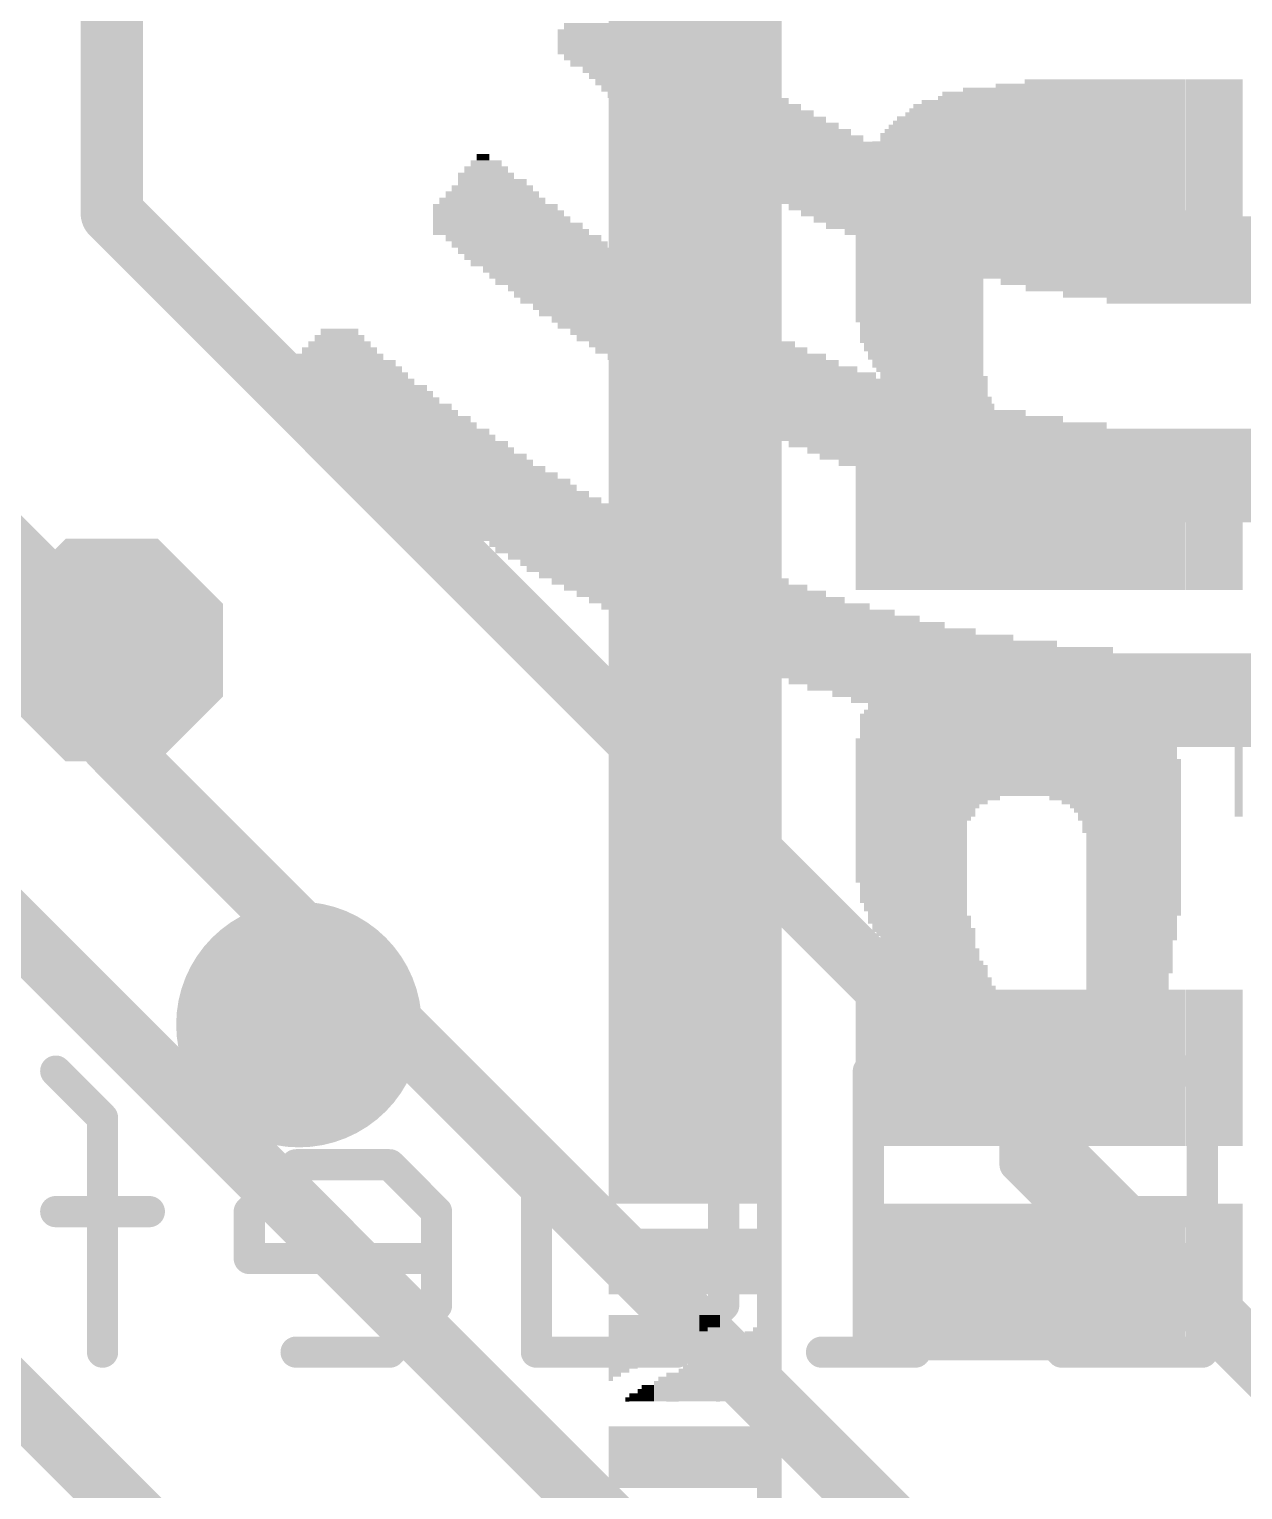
# Model space of a CAD drawing. Extents: x -8.4 to 31.7, y -7.2 to 47.3.
# Drawn here: x 6.27 to 11.21, y 21.22 to 27.17 of the extents above; entities that cross this region are included whole.
import ezdxf

# ---------------------------------------------------------------- set-up
doc = ezdxf.new("R2010")
doc.units = 0
for name, color, linetype in [('1', 12, 'CONTINUOUS'), ('16', 132, 'CONTINUOUS'), ('18', 110, 'CONTINUOUS'), ('21', 4, 'CONTINUOUS'), ('22', 6, 'CONTINUOUS')]:
    doc.layers.add(name, color=color, linetype=linetype)

# ---------------------------------------------------------------- blocks, each defined once
blk = doc.blocks.new('PIE')
at = {"const_width": 0.5}
blk.add_lwpolyline([(0, -0.25, 1), (0, 0.25, 1), (0, -0.25)], format="xyb", dxfattribs=at)
blk = doc.blocks.new('RECT')
blk.add_solid([(-0.5, -0.5), (0.5, -0.5), (-0.5, 0.5), (0.5, 0.5)])
blk = doc.blocks.new('OCTAGONV')
at = {"const_width": 0.5}
blk.add_lwpolyline([(-0.25, -0.1036), (-0.25, 0.1036), (-0.1036, 0.25), (0.1036, 0.25), (0.25, 0.1036), (0.25, -0.1036), (0.1036, -0.25), (-0.1036, -0.25), (-0.25, -0.1036), (-0.25, 0.1036)], dxfattribs=at)

msp = doc.modelspace()

# ---------------------------------------------------------------- linework, layer by layer
at = {"layer": '1', "const_width": 0.254}
for points in [[(6.604, 26.416), (6.604, 29.718)], [(15.367, 17.653), (6.604, 26.416)], [(6.096, 25.146), (6.604, 24.638)]]:
    msp.add_lwpolyline(points, dxfattribs=at)
at = {"layer": '1', "const_width": 0.127}
for points in [[(6.6489, 26.4609, 1), (6.5591, 26.3711)], [(6.5405, 26.416, 1), (6.6675, 26.416)], [(6.5591, 24.5931, 1), (6.6489, 24.6829)]]:
    msp.add_lwpolyline(points, format="xyb", dxfattribs=at)
at = {"layer": '16', "const_width": 0.254}
for points in [[(12.446, 17.272), (3.048, 26.67)], [(11.938, 15.875), (2.413, 25.4)], [(6.604, 24.257), (6.604, 24.638)], [(13.081, 17.78), (6.604, 24.257)]]:
    msp.add_lwpolyline(points, dxfattribs=at)
at = {"layer": '16', "const_width": 0.127}
for points in [[(6.6675, 24.638, 1), (6.5405, 24.638)], [(6.6489, 24.3019, 1), (6.5591, 24.2121)], [(6.5405, 24.257, 1), (6.6675, 24.257)]]:
    msp.add_lwpolyline(points, format="xyb", dxfattribs=at)
at = {"layer": '22', "const_width": 0.127}
for points in [[(6.5662, 22.7338), (6.3755, 22.9245)], [(9.8752, 22.9245), (9.6846, 22.9245)], [(9.6846, 22.9245), (9.6846, 21.7805)], [(10.4726, 22.9245), (10.282, 22.7338)], [(11.0446, 22.9245), (10.4726, 22.9245)], [(11.0446, 21.7805), (11.0446, 22.9245)], [(6.5662, 21.7805), (6.5662, 22.7338)], [(10.282, 22.7338), (10.282, 22.5432)], [(7.3542, 22.5432), (7.1636, 22.3525)], [(7.7356, 22.5432), (7.3542, 22.5432)], [(7.9262, 22.3525), (7.7356, 22.5432)], [(8.333, 21.7805), (8.333, 22.5432)], [(9.0956, 22.5432), (9.0956, 21.9712)], [(10.282, 22.5432), (10.4726, 22.3525)], [(6.7568, 22.3525), (6.3755, 22.3525)], [(7.1636, 22.3525), (7.1636, 22.1618)], [(7.9262, 21.9712), (7.9262, 22.3525)], [(10.4726, 22.3525), (10.282, 22.1618)], [(11.0446, 22.3525), (10.4726, 22.3525)], [(7.1636, 22.1618), (7.9262, 22.1618)], [(10.282, 22.1618), (10.282, 21.9712)], [(7.7356, 21.7805), (7.9262, 21.9712)], [(9.0956, 21.9712), (8.905, 21.7805)], [(10.282, 21.9712), (10.4726, 21.7805)], [(7.3542, 21.7805), (7.7356, 21.7805)], [(8.905, 21.7805), (8.333, 21.7805)], [(9.8752, 21.7805), (9.4939, 21.7805)], [(10.4726, 21.7805), (11.0446, 21.7805)]]:
    msp.add_lwpolyline(points, dxfattribs=at)
at = {"layer": '22', "const_width": 0.0635}
for points in [[(6.398, 22.9469, 1), (6.3531, 22.902)], [(9.7163, 22.9245, 1), (9.6528, 22.9245)], [(9.6846, 22.9562, 1), (9.6846, 22.8927)], [(9.8752, 22.8927, 1), (9.8752, 22.9562)], [(10.4726, 22.9562, 1), (10.4726, 22.8927)], [(10.4951, 22.902, 1), (10.4502, 22.9469)], [(11.0764, 22.9245, 1), (11.0129, 22.9245)], [(11.0446, 22.8927, 1), (11.0446, 22.9562)], [(6.5979, 22.7338, 1), (6.5344, 22.7338)], [(6.5437, 22.7114, 1), (6.5886, 22.7563)], [(10.3137, 22.7338, 1), (10.2502, 22.7338)], [(10.2595, 22.7563, 1), (10.3044, 22.7114)], [(7.3542, 22.5749, 1), (7.3542, 22.5114)], [(7.3767, 22.5207, 1), (7.3318, 22.5656)], [(7.758, 22.5656, 1), (7.7131, 22.5207)], [(7.7356, 22.5114, 1), (7.7356, 22.5749)], [(8.3647, 22.5432, 1), (8.3012, 22.5432)], [(9.1274, 22.5432, 1), (9.0639, 22.5432)], [(10.3044, 22.5656, 1), (10.2595, 22.5207)], [(10.2502, 22.5432, 1), (10.3137, 22.5432)], [(6.3755, 22.3842, 1), (6.3755, 22.3207)], [(6.7568, 22.3207, 1), (6.7568, 22.3842)], [(7.1953, 22.3525, 1), (7.1318, 22.3525)], [(7.958, 22.3525, 1), (7.8945, 22.3525)], [(10.4726, 22.3842, 1), (10.4726, 22.3207)], [(10.4951, 22.33, 1), (10.4502, 22.3749)], [(11.0446, 22.3207, 1), (11.0446, 22.3842)], [(7.1411, 22.3749, 1), (7.186, 22.33)], [(7.9038, 22.33, 1), (7.9487, 22.3749)], [(10.4502, 22.33, 1), (10.4951, 22.3749)], [(7.1636, 22.1936, 1), (7.1636, 22.1301)], [(7.1318, 22.1618, 1), (7.1953, 22.1618)], [(7.9262, 22.1301, 1), (7.9262, 22.1936)], [(10.3137, 22.1618, 1), (10.2502, 22.1618)], [(10.2595, 22.1843, 1), (10.3044, 22.1394)], [(7.8945, 21.9712, 1), (7.958, 21.9712)], [(7.9487, 21.9487, 1), (7.9038, 21.9936)], [(9.0639, 21.9712, 1), (9.1274, 21.9712)], [(9.1181, 21.9487, 1), (9.0732, 21.9936)], [(10.2502, 21.9712, 1), (10.3137, 21.9712)], [(10.3044, 21.9936, 1), (10.2595, 21.9487)], [(7.3542, 21.8122, 1), (7.3542, 21.7488)], [(7.7131, 21.803, 1), (7.758, 21.758)], [(7.7356, 21.7488, 1), (7.7356, 21.8122)], [(8.333, 21.8122, 1), (8.333, 21.7488)], [(8.8825, 21.803, 1), (8.9274, 21.758)], [(8.905, 21.7488, 1), (8.905, 21.8122)], [(9.4939, 21.8122, 1), (9.4939, 21.7488)], [(9.8752, 21.7488, 1), (9.8752, 21.8122)], [(10.4726, 21.8122, 1), (10.4726, 21.7488)], [(10.4502, 21.758, 1), (10.4951, 21.803)], [(11.0446, 21.7488, 1), (11.0446, 21.8122)], [(6.5344, 21.7805, 1), (6.5979, 21.7805)], [(8.3012, 21.7805, 1), (8.3647, 21.7805)], [(9.6528, 21.7805, 1), (9.7163, 21.7805)], [(11.0129, 21.7805, 1), (11.0764, 21.7805)]]:
    msp.add_lwpolyline(points, format="xyb", dxfattribs=at)

# ---------------------------------------------------------------- block references
at = {"layer": '1'}
msp.add_blockref('PIE', (7.366, 23.114), dxfattribs=at)
at = {"layer": '18', "xscale": 0.9064, "yscale": 0.9064}
msp.add_blockref('OCTAGONV', (6.604, 24.638), dxfattribs=at)
msp.add_blockref('OCTAGONV', (6.604, 24.638), dxfattribs=at)
at = {"layer": '21', "rotation": 270}
for p, xscale, yscale in [((8.636, 25.8041), 6.8397, 0.0168), ((8.6528, 25.8041), 6.8397, 0.0167), ((8.6695, 25.8041), 6.8397, 0.0168), ((8.6863, 25.8041), 6.8397, 0.0168), ((8.7031, 25.8041), 6.8397, 0.0167), ((8.7198, 25.8041), 6.8397, 0.0168), ((8.7366, 25.8041), 6.8397, 0.0168), ((8.7534, 25.8041), 6.8397, 0.0167), ((8.7701, 25.8041), 6.8397, 0.0168), ((8.7869, 25.8041), 6.8397, 0.0168), ((8.8037, 25.8041), 6.8397, 0.0167), ((8.8204, 25.8041), 6.8397, 0.0168), ((8.8372, 25.8041), 6.8397, 0.0168), ((8.854, 25.8041), 6.8397, 0.0167), ((8.8707, 25.8041), 6.8397, 0.0168), ((8.8875, 25.8041), 6.8397, 0.0167), ((8.9042, 25.8041), 6.8397, 0.0168), ((8.921, 25.8041), 6.8397, 0.0168), ((8.9378, 25.8041), 6.8397, 0.0167), ((8.9545, 25.8041), 6.8397, 0.0168), ((8.9713, 25.8041), 6.8397, 0.0168), ((8.9881, 25.8041), 6.8397, 0.0167), ((9.0048, 25.8041), 6.8397, 0.0168), ((9.0216, 25.8041), 6.8397, 0.0168), ((9.0384, 25.8041), 6.8397, 0.0167), ((9.0551, 25.8041), 6.8397, 0.0168), ((9.0719, 25.8041), 6.8397, 0.0167), ((9.0886, 25.8041), 6.8397, 0.0168), ((9.1054, 25.8041), 6.8397, 0.0168), ((9.1222, 25.8041), 6.8397, 0.0167), ((9.1389, 25.8041), 6.8397, 0.0168), ((9.1557, 25.8041), 6.8397, 0.0168), ((9.1725, 25.8041), 6.8397, 0.0167), ((9.1892, 25.8041), 6.8397, 0.0168), ((9.206, 25.8041), 6.8397, 0.0168), ((9.2227, 25.8041), 6.8397, 0.0167), ((9.2395, 22.225), 13.998, 0.0168), ((9.2563, 22.225), 13.998, 0.0168), ((9.273, 22.225), 13.998, 0.0167), ((9.2898, 22.225), 13.998, 0.0168), ((9.3065, 22.225), 13.998, 0.0167), ((9.3233, 22.225), 13.998, 0.0168), ((10.2118, 26.6088), 0.6706, 0.0168), ((10.2286, 26.6088), 0.6706, 0.0168), ((10.2454, 26.6172), 0.6538, 0.0167), ((10.2621, 26.6172), 0.6538, 0.0168), ((10.2789, 26.6172), 0.6538, 0.0168), ((10.2957, 26.6256), 0.6371, 0.0167), ((10.3124, 26.6256), 0.6371, 0.0168), ((10.3292, 26.6423), 0.637, 0.0167), ((10.3459, 26.6423), 0.637, 0.0168), ((10.3627, 26.6423), 0.637, 0.0168), ((10.3795, 26.6423), 0.637, 0.0167), ((10.3962, 26.6423), 0.637, 0.0168), ((10.413, 26.6423), 0.637, 0.0168), ((10.4298, 26.6423), 0.637, 0.0167), ((10.4465, 26.6423), 0.637, 0.0168), ((10.4633, 26.6423), 0.637, 0.0168), ((10.4801, 26.6423), 0.637, 0.0167), ((10.4968, 26.6423), 0.637, 0.0168), ((10.5136, 26.6423), 0.637, 0.0168), ((10.5304, 26.6423), 0.637, 0.0167), ((10.5471, 26.6423), 0.637, 0.0168), ((10.5639, 26.6423), 0.637, 0.0167), ((10.5806, 26.6423), 0.637, 0.0168), ((10.5974, 26.6423), 0.637, 0.0168), ((10.6142, 26.6423), 0.637, 0.0167), ((10.6309, 26.6423), 0.637, 0.0168), ((10.6477, 26.6423), 0.637, 0.0168), ((10.6645, 26.6423), 0.637, 0.0167), ((10.6812, 26.6423), 0.637, 0.0168), ((10.698, 26.6423), 0.637, 0.0168), ((10.7148, 26.6423), 0.637, 0.0167), ((10.7315, 26.6423), 0.637, 0.0168), ((10.7483, 26.6423), 0.637, 0.0167), ((10.765, 26.6423), 0.637, 0.0168), ((10.7818, 26.6423), 0.637, 0.0168), ((10.7986, 26.6423), 0.637, 0.0167), ((10.8153, 26.6423), 0.637, 0.0168), ((10.8321, 26.6423), 0.637, 0.0168), ((10.8489, 26.6423), 0.637, 0.0167), ((10.8656, 26.6423), 0.637, 0.0168), ((10.8824, 26.6423), 0.637, 0.0168), ((10.8992, 26.6423), 0.637, 0.0167), ((10.9159, 26.6423), 0.637, 0.0168), ((10.9327, 26.6423), 0.637, 0.0168), ((10.9495, 26.6423), 0.637, 0.0167), ((10.9662, 26.6423), 0.637, 0.0168), ((10.983, 26.6423), 0.637, 0.0167), ((10.9997, 26.6423), 0.637, 0.0168), ((11.0165, 26.6423), 0.637, 0.0168), ((11.0333, 26.6423), 0.637, 0.0167), ((11.05, 26.6423), 0.637, 0.0168), ((11.0668, 26.6423), 0.637, 0.0168), ((11.0836, 26.6423), 0.637, 0.0167), ((11.1003, 26.6423), 0.637, 0.0168), ((11.1171, 26.6423), 0.637, 0.0168), ((11.1339, 26.6423), 0.637, 0.0167), ((11.1506, 26.6423), 0.637, 0.0168), ((11.1674, 26.6423), 0.637, 0.0167), ((11.1841, 26.6423), 0.637, 0.0168), ((11.2009, 26.6423), 0.637, 0.0168), ((9.9101, 26.1981), 1.3579, 0.0167), ((9.9268, 25.8796), 1.9949, 0.0168), ((9.9436, 25.8796), 1.9949, 0.0168), ((9.9604, 25.8796), 1.9949, 0.0167), ((9.9771, 25.888), 2.0117, 0.0168), ((9.9939, 25.8963), 2.0284, 0.0168), ((10.0107, 25.8963), 2.0284, 0.0167), ((10.0274, 25.8963), 2.0284, 0.0168), ((10.0442, 25.8963), 2.0284, 0.0168), ((10.061, 25.8963), 2.0284, 0.0167), ((10.0777, 25.9047), 2.0452, 0.0168), ((10.0945, 25.9047), 2.0452, 0.0168), ((10.1113, 25.9047), 2.0452, 0.0167), ((10.128, 25.9047), 2.0452, 0.0168), ((10.1448, 25.9047), 2.0452, 0.0167), ((10.1615, 26.5501), 0.7544, 0.0168), ((10.1783, 26.5837), 0.6873, 0.0168), ((10.1951, 26.592), 0.6706, 0.0167), ((9.843, 26.2148), 1.2238, 0.0168), ((9.8598, 26.2149), 1.2573, 0.0168), ((9.8765, 26.2065), 1.3075, 0.0167), ((9.8933, 26.1981), 1.3243, 0.0168), ((9.7592, 26.2316), 1.0562, 0.0168), ((9.7759, 26.2316), 1.0896, 0.0167), ((9.7927, 26.2316), 1.1232, 0.0168), ((9.8095, 26.2233), 1.1735, 0.0168), ((9.8262, 26.2233), 1.1735, 0.0167), ((9.7089, 26.2484), 0.9221, 0.0168), ((9.7256, 26.24), 0.9388, 0.0167), ((9.7424, 26.24), 1.0058, 0.0168), ((9.6921, 26.24), 0.8382, 0.0167), ((9.6586, 26.2316), 0.6874, 0.0168), ((9.6754, 26.2316), 0.7544, 0.0168), ((9.6418, 26.2149), 0.4861, 0.0167), ((10.1615, 25.3179), 0.8717, 0.0168), ((10.1783, 25.2761), 0.7879, 0.0168), ((10.1951, 25.2425), 0.7208, 0.0167), ((10.2118, 25.2341), 0.7041, 0.0168), ((10.2286, 25.209), 0.6538, 0.0168), ((9.6418, 25.1923), 0.6203, 0.0167), ((9.6586, 25.1923), 0.6203, 0.0168), ((9.6754, 25.1923), 0.6203, 0.0168), ((9.6921, 25.1923), 0.6203, 0.0167), ((9.7089, 25.1923), 0.6203, 0.0168), ((9.7256, 25.1923), 0.6203, 0.0167), ((9.7424, 25.1923), 0.6203, 0.0168), ((9.7592, 25.1923), 0.6203, 0.0168), ((9.7759, 25.1923), 0.6203, 0.0167), ((9.7927, 25.1923), 0.6203, 0.0168), ((9.8095, 25.1923), 0.6203, 0.0168), ((9.8262, 25.1923), 0.6203, 0.0167), ((9.843, 25.1923), 0.6203, 0.0168), ((9.8598, 25.1923), 0.6203, 0.0168), ((9.8765, 25.1923), 0.6203, 0.0167), ((9.8933, 25.1923), 0.6203, 0.0168), ((9.9101, 25.1923), 0.6203, 0.0167), ((10.2454, 25.1923), 0.6203, 0.0167), ((10.2621, 25.1923), 0.6203, 0.0168), ((10.2789, 25.1923), 0.6203, 0.0168), ((10.2957, 25.1923), 0.6203, 0.0167), ((10.3124, 25.1923), 0.6203, 0.0168), ((10.3292, 25.1923), 0.6203, 0.0167), ((10.3459, 25.1923), 0.6203, 0.0168), ((10.3627, 25.1923), 0.6203, 0.0168), ((10.3795, 25.1923), 0.6203, 0.0167), ((10.3962, 25.1923), 0.6203, 0.0168), ((10.413, 25.1923), 0.6203, 0.0168), ((10.4298, 25.1923), 0.6203, 0.0167), ((10.4465, 25.1923), 0.6203, 0.0168), ((10.4633, 25.1923), 0.6203, 0.0168), ((10.4801, 25.1923), 0.6203, 0.0167), ((10.4968, 25.1923), 0.6203, 0.0168), ((10.5136, 25.1923), 0.6203, 0.0168), ((10.5304, 25.1923), 0.6203, 0.0167), ((10.5471, 25.1923), 0.6203, 0.0168), ((10.5639, 25.1923), 0.6203, 0.0167), ((10.5806, 25.1923), 0.6203, 0.0168), ((10.5974, 25.1923), 0.6203, 0.0168), ((10.6142, 25.1923), 0.6203, 0.0167), ((10.6309, 25.1923), 0.6203, 0.0168), ((10.6477, 25.1923), 0.6203, 0.0168), ((10.6645, 25.1923), 0.6203, 0.0167), ((10.6812, 25.1923), 0.6203, 0.0168), ((10.698, 25.1923), 0.6203, 0.0168), ((10.7148, 25.1923), 0.6203, 0.0167), ((10.7315, 25.1923), 0.6203, 0.0168), ((10.7483, 25.1923), 0.6203, 0.0167), ((10.765, 25.1923), 0.6203, 0.0168), ((10.7818, 25.1923), 0.6203, 0.0168), ((10.7986, 25.1923), 0.6203, 0.0167), ((10.8153, 25.1923), 0.6203, 0.0168), ((10.8321, 25.1923), 0.6203, 0.0168), ((10.8489, 25.1923), 0.6203, 0.0167), ((10.8656, 25.1923), 0.6203, 0.0168), ((10.8824, 25.1923), 0.6203, 0.0168), ((10.8992, 25.1923), 0.6203, 0.0167), ((10.9159, 25.1923), 0.6203, 0.0168), ((10.9327, 25.1923), 0.6203, 0.0168), ((10.9495, 25.1923), 0.6203, 0.0167), ((10.9662, 25.1923), 0.6203, 0.0168), ((10.983, 25.1923), 0.6203, 0.0167), ((10.9997, 25.1923), 0.6203, 0.0168), ((11.0165, 25.1923), 0.6203, 0.0168), ((11.0333, 25.1923), 0.6203, 0.0167), ((11.05, 25.1923), 0.6203, 0.0168), ((11.0668, 25.1923), 0.6203, 0.0168), ((11.0836, 25.1923), 0.6203, 0.0167), ((11.1003, 25.1923), 0.6203, 0.0168), ((11.1171, 25.1923), 0.6203, 0.0168), ((11.1339, 25.1923), 0.6203, 0.0167), ((11.1506, 25.1923), 0.6203, 0.0168), ((11.1674, 25.1923), 0.6203, 0.0167), ((11.1841, 25.1923), 0.6203, 0.0168), ((11.2009, 25.1923), 0.6203, 0.0168), ((9.9101, 23.6165), 1.9949, 0.0167), ((9.9268, 23.6165), 1.9949, 0.0168), ((9.9436, 23.6165), 1.9949, 0.0168), ((9.9604, 23.6165), 1.9949, 0.0167), ((9.9771, 23.6248), 2.0116, 0.0168), ((9.9939, 23.6248), 2.0116, 0.0168), ((10.0107, 23.6248), 2.0116, 0.0167), ((10.0274, 23.6248), 2.0116, 0.0168), ((10.0442, 23.6332), 2.0284, 0.0168), ((10.061, 23.6332), 2.0284, 0.0167), ((10.0777, 23.6332), 2.0284, 0.0168), ((10.0945, 24.2954), 0.7041, 0.0168), ((10.1113, 24.3038), 0.6873, 0.0167), ((10.128, 24.3205), 0.6538, 0.0168), ((10.1448, 24.3289), 0.637, 0.0167), ((10.1615, 24.3289), 0.637, 0.0168), ((10.1783, 24.3373), 0.6203, 0.0168), ((10.1951, 24.3373), 0.6203, 0.0167), ((10.2118, 24.3373), 0.6203, 0.0168), ((10.2286, 24.3457), 0.6035, 0.0168), ((10.2454, 24.3457), 0.6035, 0.0167), ((10.2621, 24.3457), 0.6035, 0.0168), ((10.2789, 24.3457), 0.6035, 0.0168), ((10.2957, 24.3457), 0.6035, 0.0167), ((10.3124, 24.3457), 0.6035, 0.0168), ((10.3292, 24.3457), 0.6035, 0.0167), ((10.3459, 24.3457), 0.6035, 0.0168), ((10.3627, 24.3457), 0.6035, 0.0168), ((10.3795, 24.3457), 0.6035, 0.0167), ((10.3962, 24.3457), 0.6035, 0.0168), ((10.413, 24.3457), 0.6035, 0.0168), ((10.4298, 24.3373), 0.6203, 0.0167), ((10.4465, 24.3373), 0.6203, 0.0168), ((10.4633, 24.3373), 0.6203, 0.0168), ((10.4801, 24.3289), 0.637, 0.0167), ((10.4968, 24.3289), 0.637, 0.0168), ((10.5136, 24.3121), 0.637, 0.0168), ((10.5304, 24.3037), 0.6538, 0.0167), ((10.5471, 24.287), 0.6873, 0.0168), ((10.5639, 24.2618), 0.7376, 0.0167), ((10.5806, 23.6165), 1.9949, 0.0168), ((10.5974, 23.6165), 1.9949, 0.0168), ((10.6142, 23.6165), 1.9949, 0.0167), ((10.6309, 23.6165), 1.9949, 0.0168), ((9.7927, 23.9685), 1.1903, 0.0168), ((9.8095, 23.9517), 1.2238, 0.0168), ((9.8262, 23.9433), 1.2406, 0.0167), ((9.843, 23.9433), 1.274, 0.0168), ((9.8598, 23.9349), 1.3244, 0.0168), ((9.8765, 23.9349), 1.3244, 0.0167), ((9.8933, 23.6081), 1.9781, 0.0168), ((10.6477, 23.6081), 1.9781, 0.0168), ((10.6645, 23.6081), 1.9781, 0.0167), ((10.6812, 23.6081), 1.9781, 0.0168), ((10.698, 23.5997), 1.9613, 0.0168), ((10.7148, 23.5997), 1.9613, 0.0167), ((10.7315, 23.5913), 1.9446, 0.0168), ((10.7483, 23.5913), 1.9446, 0.0167), ((11.1841, 24.2619), 0.6035, 0.0168), ((11.2009, 24.2619), 0.6035, 0.0168), ((9.7256, 23.9852), 1.0226, 0.0167), ((9.7424, 23.9769), 1.0729, 0.0168), ((9.7592, 23.9685), 1.1231, 0.0168), ((9.7759, 23.9769), 1.1399, 0.0167), ((10.765, 23.5829), 1.9278, 0.0168), ((10.7818, 23.5745), 1.911, 0.0168), ((10.7986, 23.5662), 1.8943, 0.0167), ((10.8153, 23.5662), 1.8943, 0.0168), ((10.8321, 23.5578), 1.8775, 0.0168), ((9.6921, 23.9852), 0.922, 0.0167), ((9.7089, 23.9853), 0.9891, 0.0168), ((10.8489, 23.541), 1.844, 0.0167), ((10.8656, 23.5326), 1.8272, 0.0168), ((9.6586, 23.9936), 0.7712, 0.0168), ((9.6754, 23.9852), 0.8214, 0.0168), ((10.8824, 23.5159), 1.7937, 0.0168), ((10.8992, 23.5075), 1.7769, 0.0167), ((10.9159, 23.8343), 1.0226, 0.0168), ((9.6418, 23.9852), 0.5868, 0.0167), ((10.9327, 23.8595), 0.8046, 0.0168), ((10.9495, 23.8763), 0.6371, 0.0167), ((10.0945, 23.0884), 0.9387, 0.0168), ((10.1113, 23.0632), 0.8884, 0.0167), ((10.128, 23.0213), 0.8046, 0.0168), ((10.1448, 22.9962), 0.7543, 0.0167), ((10.1615, 22.9878), 0.7376, 0.0168), ((10.1783, 22.9627), 0.6873, 0.0168), ((9.6418, 22.9375), 0.637, 0.0167), ((9.6586, 22.9375), 0.637, 0.0168), ((9.6754, 22.9375), 0.637, 0.0168), ((9.6921, 22.9375), 0.637, 0.0167), ((9.7089, 22.9375), 0.637, 0.0168), ((9.7256, 22.9375), 0.637, 0.0167), ((9.7424, 22.9375), 0.637, 0.0168), ((9.7592, 22.9375), 0.637, 0.0168), ((9.7759, 22.9375), 0.637, 0.0167), ((9.7927, 22.9375), 0.637, 0.0168), ((9.8095, 22.9375), 0.637, 0.0168), ((9.8262, 22.9375), 0.637, 0.0167), ((9.843, 22.9375), 0.637, 0.0168), ((9.8598, 22.9375), 0.637, 0.0168), ((9.8765, 22.9375), 0.637, 0.0167), ((10.1951, 22.9459), 0.6537, 0.0167), ((10.2118, 22.9375), 0.637, 0.0168), ((10.2286, 22.9375), 0.637, 0.0168), ((10.2454, 22.9375), 0.637, 0.0167), ((10.2621, 22.9375), 0.637, 0.0168), ((10.2789, 22.9375), 0.637, 0.0168), ((10.2957, 22.9375), 0.637, 0.0167), ((10.3124, 22.9375), 0.637, 0.0168), ((10.3292, 22.9375), 0.637, 0.0167), ((10.3459, 22.9375), 0.637, 0.0168), ((10.3627, 22.9375), 0.637, 0.0168), ((10.3795, 22.9375), 0.637, 0.0167), ((10.3962, 22.9375), 0.637, 0.0168), ((10.413, 22.9375), 0.637, 0.0168), ((10.4298, 22.9375), 0.637, 0.0167), ((10.4465, 22.9375), 0.637, 0.0168), ((10.4633, 22.9375), 0.637, 0.0168), ((10.4801, 22.9375), 0.637, 0.0167), ((10.4968, 22.9375), 0.637, 0.0168), ((10.5136, 22.9375), 0.637, 0.0168), ((10.5304, 22.9375), 0.637, 0.0167), ((10.5471, 22.9375), 0.637, 0.0168), ((10.5639, 22.9375), 0.637, 0.0167), ((10.9159, 22.9375), 0.637, 0.0168), ((10.9327, 22.9375), 0.637, 0.0168), ((10.9495, 22.9375), 0.637, 0.0167), ((10.9662, 22.9375), 0.637, 0.0168), ((10.983, 22.9375), 0.637, 0.0167), ((10.9997, 22.9375), 0.637, 0.0168), ((11.0165, 22.9375), 0.637, 0.0168), ((11.0333, 22.9375), 0.637, 0.0167), ((11.05, 22.9375), 0.637, 0.0168), ((11.0668, 22.9375), 0.637, 0.0168), ((11.0836, 22.9375), 0.637, 0.0167), ((11.1003, 22.9375), 0.637, 0.0168), ((11.1171, 22.9375), 0.637, 0.0168), ((11.1339, 22.9375), 0.637, 0.0167), ((11.1506, 22.9375), 0.637, 0.0168), ((11.1674, 22.9375), 0.637, 0.0167), ((11.1841, 22.9375), 0.637, 0.0168), ((11.2009, 22.9375), 0.637, 0.0168), ((9.6418, 22.0658), 0.6371, 0.0167), ((9.6586, 22.0658), 0.6371, 0.0168), ((9.6754, 22.0658), 0.6371, 0.0168), ((9.6921, 22.0658), 0.6371, 0.0167), ((9.7089, 22.0658), 0.6371, 0.0168), ((9.7256, 22.0658), 0.6371, 0.0167), ((9.7424, 22.0658), 0.6371, 0.0168), ((9.7592, 22.0658), 0.6371, 0.0168), ((9.7759, 22.0658), 0.6371, 0.0167), ((9.7927, 22.0658), 0.6371, 0.0168), ((9.8095, 22.0658), 0.6371, 0.0168), ((9.8262, 22.0658), 0.6371, 0.0167), ((9.843, 22.0658), 0.6371, 0.0168), ((9.8598, 22.0658), 0.6371, 0.0168), ((9.8765, 22.0658), 0.6371, 0.0167), ((9.8933, 22.0658), 0.6371, 0.0168), ((9.9101, 22.0658), 0.6371, 0.0167), ((9.9268, 22.0658), 0.6371, 0.0168), ((9.9436, 22.0658), 0.6371, 0.0168), ((9.9604, 22.0658), 0.6371, 0.0167), ((9.9771, 22.0658), 0.6371, 0.0168), ((9.9939, 22.0658), 0.6371, 0.0168), ((10.0107, 22.0658), 0.6371, 0.0167), ((10.0274, 22.0658), 0.6371, 0.0168), ((10.0442, 22.0658), 0.6371, 0.0168), ((10.061, 22.0658), 0.6371, 0.0167), ((10.0777, 22.0658), 0.6371, 0.0168), ((10.0945, 22.0658), 0.6371, 0.0168), ((10.1113, 22.0658), 0.6371, 0.0167), ((10.128, 22.0658), 0.6371, 0.0168), ((10.1448, 22.0658), 0.6371, 0.0167), ((10.1615, 22.0658), 0.6371, 0.0168), ((10.1783, 22.0658), 0.6371, 0.0168), ((10.1951, 22.0658), 0.6371, 0.0167), ((10.2118, 22.0658), 0.6371, 0.0168), ((10.2286, 22.0658), 0.6371, 0.0168), ((10.2454, 22.0658), 0.6371, 0.0167), ((10.2621, 22.0658), 0.6371, 0.0168), ((10.2789, 22.0658), 0.6371, 0.0168), ((10.2957, 22.0658), 0.6371, 0.0167), ((10.3124, 22.0658), 0.6371, 0.0168), ((10.3292, 22.0658), 0.6371, 0.0167), ((10.3459, 22.0658), 0.6371, 0.0168), ((10.3627, 22.0658), 0.6371, 0.0168), ((10.3795, 22.0658), 0.6371, 0.0167), ((10.3962, 22.0658), 0.6371, 0.0168), ((10.413, 22.0658), 0.6371, 0.0168), ((10.4298, 22.0658), 0.6371, 0.0167), ((10.4465, 22.0658), 0.6371, 0.0168), ((10.4633, 22.0658), 0.6371, 0.0168), ((10.4801, 22.0658), 0.6371, 0.0167), ((10.4968, 22.0658), 0.6371, 0.0168), ((10.5136, 22.0658), 0.6371, 0.0168), ((10.5304, 22.0658), 0.6371, 0.0167), ((10.5471, 22.0658), 0.6371, 0.0168), ((10.5639, 22.0658), 0.6371, 0.0167), ((10.5806, 22.0658), 0.6371, 0.0168), ((10.5974, 22.0658), 0.6371, 0.0168), ((10.6142, 22.0658), 0.6371, 0.0167), ((10.6309, 22.0658), 0.6371, 0.0168), ((10.6477, 22.0658), 0.6371, 0.0168), ((10.6645, 22.0658), 0.6371, 0.0167), ((10.6812, 22.0658), 0.6371, 0.0168), ((10.698, 22.0658), 0.6371, 0.0168), ((10.7148, 22.0658), 0.6371, 0.0167), ((10.7315, 22.0658), 0.6371, 0.0168), ((10.7483, 22.0658), 0.6371, 0.0167), ((10.765, 22.0658), 0.6371, 0.0168), ((10.7818, 22.0658), 0.6371, 0.0168), ((10.7986, 22.0658), 0.6371, 0.0167), ((10.8153, 22.0658), 0.6371, 0.0168), ((10.8321, 22.0658), 0.6371, 0.0168), ((10.8489, 22.0658), 0.6371, 0.0167), ((10.8656, 22.0658), 0.6371, 0.0168), ((10.8824, 22.0658), 0.6371, 0.0168), ((10.8992, 22.0658), 0.6371, 0.0167), ((10.9159, 22.0658), 0.6371, 0.0168), ((10.9327, 22.0658), 0.6371, 0.0168), ((10.9495, 22.0658), 0.6371, 0.0167), ((10.9662, 22.0658), 0.6371, 0.0168), ((10.983, 22.0658), 0.6371, 0.0167), ((10.9997, 22.0658), 0.6371, 0.0168), ((11.0165, 22.0658), 0.6371, 0.0168), ((11.0333, 22.0658), 0.6371, 0.0167), ((11.05, 22.0658), 0.6371, 0.0168), ((11.0668, 22.0658), 0.6371, 0.0168), ((11.0836, 22.0658), 0.6371, 0.0167), ((11.1003, 22.0658), 0.6371, 0.0168), ((11.1171, 22.0658), 0.6371, 0.0168), ((11.1339, 22.0658), 0.6371, 0.0167), ((11.1506, 22.0658), 0.6371, 0.0168), ((11.1674, 22.0658), 0.6371, 0.0167), ((11.1841, 22.0658), 0.6371, 0.0168), ((11.2009, 22.0658), 0.6371, 0.0168), ((8.636, 22.1496), 0.2683, 0.0168), ((8.6528, 22.1496), 0.2683, 0.0167), ((8.6695, 22.1496), 0.2683, 0.0168), ((8.6863, 22.1496), 0.2683, 0.0168), ((8.7031, 22.1496), 0.2683, 0.0167), ((8.7198, 22.1496), 0.2683, 0.0168), ((8.7366, 22.1496), 0.2683, 0.0168), ((8.7534, 22.1496), 0.2683, 0.0167), ((8.7701, 22.1496), 0.2683, 0.0168), ((8.7869, 22.1496), 0.2683, 0.0168), ((8.8037, 22.1496), 0.2683, 0.0167), ((8.8204, 22.1496), 0.2683, 0.0168), ((8.8372, 22.1496), 0.2683, 0.0168), ((8.854, 22.1496), 0.2683, 0.0167), ((8.8707, 22.1496), 0.2683, 0.0168), ((8.8875, 22.1496), 0.2683, 0.0167), ((8.9042, 22.1496), 0.2683, 0.0168), ((8.921, 22.1496), 0.2683, 0.0168), ((8.9378, 22.1496), 0.2683, 0.0167), ((8.9545, 22.1496), 0.2683, 0.0168), ((8.9713, 22.1496), 0.2683, 0.0168), ((8.9881, 22.1496), 0.2683, 0.0167), ((9.0048, 22.1496), 0.2683, 0.0168), ((9.0216, 22.1496), 0.2683, 0.0168), ((9.0384, 22.1496), 0.2683, 0.0167), ((9.0551, 22.1496), 0.2683, 0.0168), ((9.0719, 22.1496), 0.2683, 0.0167), ((9.0886, 22.1496), 0.2683, 0.0168), ((9.1054, 22.1496), 0.2683, 0.0168), ((9.1222, 22.1496), 0.2683, 0.0167), ((9.1389, 22.1496), 0.2683, 0.0168), ((9.1557, 22.1496), 0.2683, 0.0168), ((9.1725, 22.1496), 0.2683, 0.0167), ((9.1892, 22.1496), 0.2683, 0.0168), ((9.206, 22.1496), 0.2683, 0.0168), ((9.2227, 22.1496), 0.2683, 0.0167), ((8.636, 21.7975), 0.2682, 0.0168), ((8.6528, 21.8059), 0.2514, 0.0167), ((8.6695, 21.8059), 0.2514, 0.0168), ((8.6863, 21.8143), 0.2347, 0.0168), ((8.7031, 21.8143), 0.2347, 0.0167), ((8.7198, 21.8226), 0.2179, 0.0168), ((8.7366, 21.8226), 0.2179, 0.0168), ((8.7534, 21.8311), 0.2011, 0.0167), ((8.7701, 21.8311), 0.2011, 0.0168), ((8.7869, 21.8394), 0.1844, 0.0168), ((8.8037, 21.8394), 0.1844, 0.0167), ((8.8204, 21.8478), 0.1676, 0.0168), ((8.8372, 21.8562), 0.1508, 0.0168), ((8.854, 21.8562), 0.1508, 0.0167), ((8.8707, 21.8646), 0.1341, 0.0168), ((8.8875, 21.8646), 0.1341, 0.0167), ((8.9042, 21.8729), 0.1173, 0.0168), ((8.921, 21.8729), 0.1173, 0.0168), ((8.9378, 21.8813), 0.1006, 0.0167), ((8.9545, 21.8813), 0.1006, 0.0168), ((8.9713, 21.8897), 0.0838, 0.0168), ((8.9881, 21.8897), 0.0838, 0.0167), ((9.0048, 21.8981), 0.067, 0.0168), ((9.0216, 21.8981), 0.067, 0.0168), ((9.0384, 21.9064), 0.0503, 0.0167), ((9.0551, 21.9064), 0.0503, 0.0168), ((9.0719, 21.9064), 0.0503, 0.0167), ((9.2227, 21.7305), 0.3017, 0.0167), ((9.1389, 21.7053), 0.2514, 0.0168), ((9.1557, 21.7137), 0.2682, 0.0168), ((9.1725, 21.7137), 0.2682, 0.0167), ((9.1892, 21.7221), 0.285, 0.0168), ((9.206, 21.7221), 0.285, 0.0168), ((9.0048, 21.6718), 0.1844, 0.0168), ((9.0216, 21.6718), 0.1844, 0.0168), ((9.0384, 21.6802), 0.2012, 0.0167), ((9.0551, 21.6802), 0.2012, 0.0168), ((9.0719, 21.6885), 0.2179, 0.0167), ((9.0886, 21.697), 0.2347, 0.0168), ((9.1054, 21.697), 0.2347, 0.0168), ((9.1222, 21.697), 0.2347, 0.0167), ((8.921, 21.6467), 0.1341, 0.0168), ((8.9378, 21.6551), 0.1509, 0.0167), ((8.9545, 21.6551), 0.1509, 0.0168), ((8.9713, 21.6634), 0.1676, 0.0168), ((8.9881, 21.6634), 0.1676, 0.0167), ((8.7701, 21.6131), 0.067, 0.0168), ((8.7869, 21.6131), 0.067, 0.0168), ((8.8037, 21.6131), 0.067, 0.0167), ((8.8204, 21.6215), 0.0838, 0.0168), ((8.8372, 21.6299), 0.1006, 0.0168), ((8.854, 21.6299), 0.1006, 0.0167), ((8.8707, 21.6382), 0.1173, 0.0168), ((8.8875, 21.6382), 0.1173, 0.0167), ((8.9042, 21.6382), 0.1173, 0.0168), ((8.7031, 21.5879), 0.0167, 0.0167), ((8.7198, 21.5964), 0.0335, 0.0168), ((8.7366, 21.5964), 0.0335, 0.0168), ((8.7534, 21.6048), 0.0503, 0.0167), ((8.636, 21.3533), 0.2515, 0.0168), ((8.6528, 21.3533), 0.2515, 0.0167), ((8.6695, 21.3533), 0.2515, 0.0168), ((8.6863, 21.3533), 0.2515, 0.0168), ((8.7031, 21.3533), 0.2515, 0.0167), ((8.7198, 21.3533), 0.2515, 0.0168), ((8.7366, 21.3533), 0.2515, 0.0168), ((8.7534, 21.3533), 0.2515, 0.0167), ((8.7701, 21.3533), 0.2515, 0.0168), ((8.7869, 21.3533), 0.2515, 0.0168), ((8.8037, 21.3533), 0.2515, 0.0167), ((8.8204, 21.3533), 0.2515, 0.0168), ((8.8372, 21.3533), 0.2515, 0.0168), ((8.854, 21.3533), 0.2515, 0.0167), ((8.8707, 21.3533), 0.2515, 0.0168), ((8.8875, 21.3533), 0.2515, 0.0167), ((8.9042, 21.3533), 0.2515, 0.0168), ((8.921, 21.3533), 0.2515, 0.0168), ((8.9378, 21.3533), 0.2515, 0.0167), ((8.9545, 21.3533), 0.2515, 0.0168), ((8.9713, 21.3533), 0.2515, 0.0168), ((8.9881, 21.3533), 0.2515, 0.0167), ((9.0048, 21.3533), 0.2515, 0.0168), ((9.0216, 21.3533), 0.2515, 0.0168), ((9.0384, 21.3533), 0.2515, 0.0167), ((9.0551, 21.3533), 0.2515, 0.0168), ((9.0719, 21.3533), 0.2515, 0.0167), ((9.0886, 21.3533), 0.2515, 0.0168), ((9.1054, 21.3533), 0.2515, 0.0168), ((9.1222, 21.3533), 0.2515, 0.0167), ((9.1389, 21.3533), 0.2515, 0.0168), ((9.1557, 21.3533), 0.2515, 0.0168), ((9.1725, 21.3533), 0.2515, 0.0167), ((9.1892, 21.3533), 0.2515, 0.0168), ((9.206, 21.3533), 0.2515, 0.0168), ((9.2227, 21.3533), 0.2515, 0.0167)]:
    msp.add_blockref('RECT', p, dxfattribs=dict(at, xscale=xscale, yscale=yscale))
at = {"layer": '22', "yscale": 0.0254, "rotation": 180}
for p, xscale in [((8.6741, 27.178), 0.4572), ((8.6741, 27.1526), 0.508), ((8.6995, 27.1272), 0.5588), ((8.7122, 27.1018), 0.5842), ((8.7249, 27.0764), 0.6096), ((8.763, 27.051), 0.635), ((8.7884, 27.0256), 0.635), ((8.8392, 27.0002), 0.635), ((8.8646, 26.9748), 0.635), ((8.9027, 26.9494), 0.6604), ((8.9408, 26.924), 0.6858), ((8.9662, 26.8986), 0.6858), ((9.017, 26.8732), 0.6858), ((9.0551, 26.8478), 0.7112), ((9.0932, 26.8224), 0.7366), ((9.144, 26.797), 0.7366), ((9.1821, 26.7716), 0.762), ((9.2202, 26.7462), 0.7874), ((9.271, 26.7208), 0.7874), ((9.3218, 26.6954), 0.8382), ((8.1153, 26.6446), 0.0508), ((9.3726, 26.67), 0.8382), ((9.4234, 26.6446), 0.889), ((8.128, 26.5684), 0.2286), ((8.128, 26.5938), 0.1778), ((8.128, 26.6192), 0.127), ((9.4742, 26.6192), 0.889), ((9.5377, 26.5938), 0.9144), ((9.5885, 26.5684), 0.9652), ((8.1534, 26.5176), 0.3302), ((8.1534, 26.543), 0.2794), ((9.6647, 26.543), 1.016), ((9.7409, 26.5176), 1.0668), ((8.1534, 26.4668), 0.4318), ((8.1534, 26.4922), 0.381), ((9.8171, 26.4922), 1.1176), ((9.906, 26.4668), 1.1938), ((8.1661, 26.4414), 0.508), ((8.1788, 26.416), 0.5334), ((8.1915, 26.3906), 0.5588), ((10.0203, 26.4414), 1.3208), ((10.2235, 26.416), 1.6256), ((11.1125, 26.3906), 3.302), ((8.2169, 26.3652), 0.6096), ((8.2296, 26.3398), 0.635), ((11.1125, 26.3652), 3.2004), ((11.1125, 26.3398), 3.048), ((8.2804, 26.3144), 0.635), ((8.3058, 26.289), 0.635), ((11.1125, 26.3144), 2.9464), ((11.1125, 26.289), 2.794), ((8.3439, 26.2636), 0.6604), ((8.3693, 26.2382), 0.6604), ((8.4074, 26.2128), 0.6858), ((11.1125, 26.2636), 2.6924), ((11.1125, 26.2382), 2.54), ((11.1125, 26.2128), 2.3368), ((8.4455, 26.1874), 0.6604), ((8.4836, 26.162), 0.6858), ((11.1125, 26.1874), 2.1844), ((11.1125, 26.162), 1.9812), ((8.5217, 26.1366), 0.7112), ((8.5598, 26.1112), 0.6858), ((11.1125, 26.1366), 1.778), ((11.1125, 26.1112), 1.5748), ((8.5979, 26.0858), 0.7112), ((8.636, 26.0604), 0.7366), ((8.6868, 26.035), 0.7366), ((11.1125, 26.0858), 1.27), ((11.1125, 26.0604), 0.9144), ((8.7249, 26.0096), 0.762), ((8.7757, 25.9842), 0.762), ((7.5311, 25.908), 0.2032), ((7.5311, 25.9334), 0.1524), ((8.8138, 25.9588), 0.7874), ((8.8646, 25.9334), 0.7874), ((8.9027, 25.908), 0.8128), ((7.5311, 25.8572), 0.3048), ((7.5311, 25.8826), 0.254), ((8.9662, 25.8826), 0.8382), ((9.0043, 25.8572), 0.8636), ((7.5311, 25.8064), 0.4572), ((7.5184, 25.8318), 0.381), ((9.0678, 25.8318), 0.889), ((9.1186, 25.8064), 0.889), ((7.5311, 25.781), 0.508), ((7.5438, 25.7556), 0.5334), ((7.5565, 25.7302), 0.5588), ((9.1821, 25.781), 0.9144), ((9.2329, 25.7556), 0.9652), ((9.2964, 25.7302), 0.9906), ((7.5819, 25.7048), 0.6096), ((7.6073, 25.6794), 0.6096), ((9.3726, 25.7048), 1.0414), ((9.4361, 25.6794), 1.0668), ((7.6327, 25.654), 0.6096), ((7.6708, 25.6286), 0.635), ((9.5123, 25.654), 1.1176), ((9.6012, 25.6286), 1.1938), ((7.6962, 25.6032), 0.635), ((7.7343, 25.5778), 0.6604), ((7.7724, 25.5524), 0.635), ((9.6901, 25.6032), 1.27), ((9.7917, 25.5778), 1.3716), ((9.9187, 25.5524), 1.4732), ((7.8105, 25.527), 0.6604), ((7.8359, 25.5016), 0.6604), ((11.1125, 25.527), 3.7592), ((11.1125, 25.5016), 3.6576), ((7.874, 25.4762), 0.6858), ((7.9121, 25.4508), 0.6604), ((11.1125, 25.4762), 3.5052), ((11.1125, 25.4508), 3.3528), ((7.9502, 25.4254), 0.6858), ((7.9756, 25.4), 0.6858), ((8.0264, 25.3746), 0.6858), ((11.1125, 25.4254), 3.2512), ((11.1125, 25.4), 3.0988), ((11.1125, 25.3746), 2.9464), ((8.0645, 25.3492), 0.7112), ((8.1026, 25.3238), 0.7366), ((11.1125, 25.3492), 2.7432), ((11.1125, 25.3238), 2.5908), ((8.1407, 25.2984), 0.7112), ((8.1788, 25.273), 0.7366), ((11.1125, 25.2984), 2.3876), ((11.1125, 25.273), 2.1844), ((8.2296, 25.2476), 0.7366), ((8.2677, 25.2222), 0.762), ((8.3185, 25.1968), 0.762), ((11.1125, 25.2476), 1.9304), ((11.1125, 25.2222), 1.6764), ((11.1125, 25.1968), 1.3716), ((8.3566, 25.1714), 0.7874), ((8.4074, 25.146), 0.7874), ((11.1125, 25.1714), 0.9144), ((8.4455, 25.1206), 0.8128), ((8.4963, 25.0952), 0.8128), ((8.5598, 25.0698), 0.8382), ((8.5979, 25.0444), 0.8636), ((8.6487, 25.019), 0.8636), ((8.7122, 24.9936), 0.889), ((8.7503, 24.9682), 0.9144), ((8.8138, 24.9428), 0.9398), ((8.8773, 24.9174), 0.9652), ((8.9408, 24.892), 0.9906), ((9.0043, 24.8666), 1.016), ((9.0678, 24.8412), 1.0414), ((9.144, 24.8158), 1.0922), ((9.2202, 24.7904), 1.143), ((9.2964, 24.765), 1.1938), ((9.3726, 24.7396), 1.2446), ((9.4742, 24.7142), 1.2954), ((9.5758, 24.6888), 1.397), ((9.6901, 24.6634), 1.524), ((9.8425, 24.638), 1.6764), ((11.1125, 24.6126), 4.064), ((11.1125, 24.5872), 3.9624), ((11.1125, 24.5618), 3.81), ((11.1125, 24.5364), 3.6576), ((11.1125, 24.511), 3.5052), ((11.1125, 24.4856), 3.3528), ((11.1125, 24.4602), 3.1496), ((11.1125, 24.4348), 2.9972), ((11.1125, 24.4094), 2.794), ((11.1125, 24.384), 2.54), ((11.1125, 24.3586), 2.3368), ((11.1125, 24.3332), 2.0828), ((11.1125, 24.3078), 1.778), ((11.1125, 24.2824), 1.3716), ((11.1125, 24.257), 0.8636)]:
    msp.add_blockref('RECT', p, dxfattribs=dict(at, xscale=xscale))

doc.saveas('drawing.dxf')
